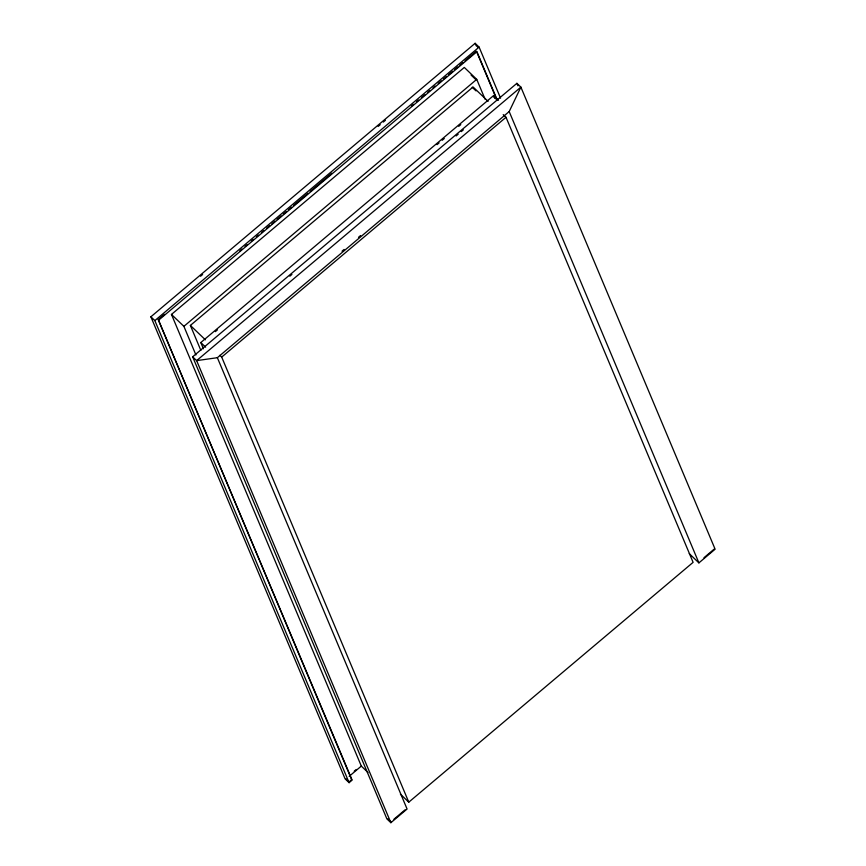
<?xml version="1.0" encoding="UTF-8"?>
<svg xmlns="http://www.w3.org/2000/svg" width="866" height="866" viewBox="0 0 866 866"><rect width="100%" height="100%" fill="white"/><g stroke="black" fill="none" stroke-linecap="round" stroke-linejoin="round"><path stroke-width="1.3" d="M509.186 111.552L520.888 87.13L516.905 83.32L192.653 356.814L386.896 818.89L390.869 822.7L407.085 809.028L217.366 357.701L509.186 111.552L698.905 562.878L715.121 549.206L520.888 87.13L196.636 360.624L390.869 822.7M164.443 314.358L158.251 319.586L352.137 780.114L349.095 782.68L345.112 778.87L150.879 316.794L475.131 43.3L479.104 47.11L500.57 98.172M200.566 276.243L202.622 274.5M378.182 126.414L380.25 124.682M383.346 122.063L385.413 120.32M349.095 782.68L154.852 320.604L479.104 47.11M239.86 250.75L241.917 249.007M245.024 246.388L247.091 244.645M251.216 241.159L253.283 239.417M256.379 236.808L258.447 235.065M261.554 232.456L263.61 230.713M266.717 228.094L269.813 225.485M271.881 223.742L274.977 221.122M277.044 219.379L281.179 215.894M283.247 214.151L286.343 211.542M288.41 209.799L291.506 207.18M293.574 205.437L308.036 193.237M310.104 191.494L331.797 173.2M411.339 106.107L413.407 104.364M416.503 101.755L418.57 100.012M421.666 97.393L424.762 94.784M427.869 92.164L429.937 90.421M433.032 87.812L435.1 86.07M438.196 83.45L441.292 80.841M443.36 79.098L446.466 76.479M448.523 74.736L452.658 71.25M454.726 69.507L457.822 66.898M459.889 65.156L462.985 62.536M465.053 60.793L476.419 51.213L496.337 98.594M158.749 320.063L476.917 51.689L497.355 100.315M368.018 772.515L361.317 766.096L171.457 314.434L464.295 67.429L476.733 79.347L485.101 99.254M195.922 354.963L183.895 326.352L476.733 79.347M200.836 350.34L190.368 325.432L473.074 86.979L488.11 101.376M203.413 348.771L200.804 342.546L493.642 95.541L498.459 100.153M215.353 331.624L217.409 329.881M437.059 144.622L439.116 142.879M442.212 140.27L444.28 138.528M458.709 126.349L460.777 124.617M289.839 276.189L291.907 274.446M456.111 135.951L458.168 134.208M461.275 131.6L463.332 129.857M342.016 251.205L344.073 249.462M358.513 237.295L360.57 235.552M506.015 117.278L693.103 562.348L408.784 802.165L221.696 357.095L506.015 117.278L503.222 114.615M354.237 771.184L356.262 769.473M349.16 776.358L361.317 766.096M349.951 781.067L351.639 779.638L158.251 319.586M393.922 819.236L405.061 809.829M703.982 557.704L714.114 549.152M217.366 357.701L196.636 360.624L192.653 356.814M476.755 45.974L478.249 47.403M471.082 75.05L475.867 79.629M493.772 96.786L497.625 100.478M472.208 87.26L475.986 90.876M689.271 553.645L698.905 562.878M190.368 325.432L205.394 339.829M219.834 355.309L221.696 357.095M171.457 314.434L183.895 326.352M200.804 342.546L205.621 347.158M150.879 316.794L154.852 320.604M400.428 794.165L408.784 802.165M346.119 778.924L348.359 781.067M387.892 818.933L390.88 821.802M516.905 83.32L517.955 85.81M475.131 43.3L476.181 45.79M493.642 95.541L494.681 98.031"/></g></svg>
